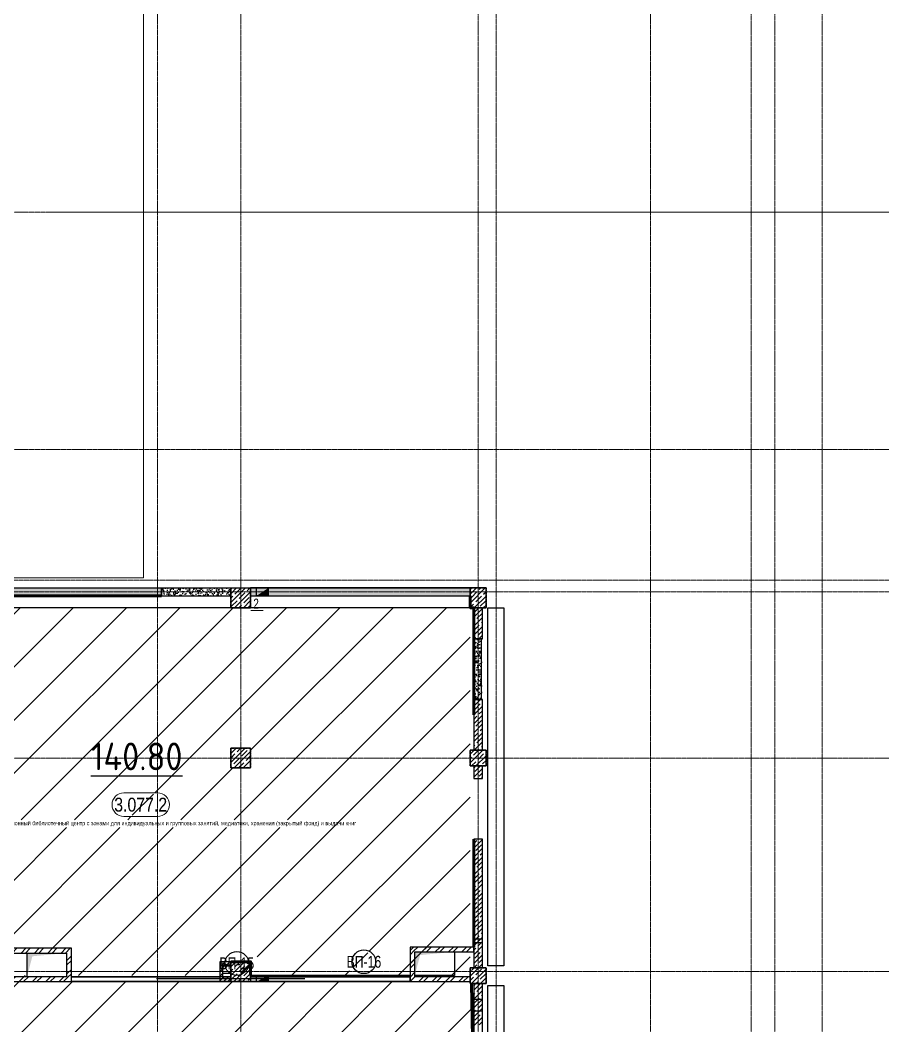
# Model space of a CAD drawing. Header units: millimetres. Extents: x 538266 to 1167394, y 114608 to 637157.
# Drawn here: x 1080459 to 1102265, y 586297 to 611727 of the extents above; entities that cross this region are included whole.
import ezdxf
from ezdxf.enums import TextEntityAlignment as Align

# ---------------------------------------------------------------- set-up
doc = ezdxf.new("R2010")
doc.units = ezdxf.units.MM
for name, pattern in [('CENTER2', [28.575, 19.05, -3.175, 3.175, -3.175]), ('DASHED', [19.05, 12.7, -6.35]), ('HIDDEN2', [4.7625, 3.175, -1.5875])]:
    doc.linetypes.add(name, pattern=pattern)
doc.layers.get('Defpoints').update_dxf_attribs({"color": 140})
for name, color, linetype, lineweight in [('0) шт стен 3 эт', 150, 'Continuous', 60), ('АР_Area', 5, 'Continuous', 5), ('АР_Витраж марка', 140, 'Continuous', 9), ('АР_Двери_витраж', 4, 'Continuous', 9), ('АР_Колонны', 70, 'Continuous', 30), ('АР_Отв. марка', 4, 'Continuous', 9), ('АР_Стены ЖБ', 7, 'Continuous', 35), ('АР_Стены кирпич', 32, 'Continuous', 20), ('АР_Стены ПЕНОблок', 52, 'Continuous', 20), ('АР_Штриховка', 8, 'Continuous', 0), ('СС_Отверстия', 72, 'Continuous', 9)]:
    doc.layers.add(name, color=color, linetype=linetype, lineweight=lineweight)
for name, color, linetype, lineweight, plot in [('АР_Делит', 120, 'Continuous', 0, False), ('КР_Балки-0.5', 60, 'Continuous', 50, False), ('РД_Проем', 230, 'Continuous', 0, False)]:
    doc.layers.add(name, color=color, linetype=linetype, lineweight=lineweight, plot=plot)
doc.layers.add('РД_Витраж_перегородка', color=7, linetype='Continuous', true_color=0x148aff)
doc.layers.add('РД_Оси_100', color=7, linetype='Continuous', lineweight=0, true_color=0x525252)
doc.layers.add('РД_проем_инж перемыч_фахверк', color=7, linetype='Continuous', lineweight=18, true_color=0xff1f1f)
doc.layers.add('ФВ-5', color=7, linetype='Continuous')
doc.styles.add('Arial0', font='arial.ttf')
doc.styles.add('Arial_09', font='ARIALN.TTF', dxfattribs={"width": 0.9})
doc.styles.add('style1', font='ARIALN.TTF')
doc.styles.add('СПДС', font='isocpeur.ttf', dxfattribs={"width": 0.9})
pattern_1 = [(45, (480135.4, 374055.5), (-168.3798, 168.3798), []), (45, (480247.65, 374055.5), (-168.3798, 168.3798), [])]
pattern_2 = [(45, (480135.4, 374055.5), (-168.3798, 168.3798), []), (45, (480247.65, 374055.5), (-168.3798, 168.3798), [])]

# ---------------------------------------------------------------- blocks, each defined once
blk = doc.blocks.new('СОШ_2200_АР_ОСИ_М100_28.05.24')
at = {"layer": 'АР_Делит', "color": 251, "linetype": 'DASHED', "true_color": 0x636466}
blk.add_lwpolyline([(-355, 13145), (-355, 100855), (37145, 100855), (37145, 129155), (72745, 129155), (72745, 135155), (114955, 135155), (114955, -355)], dxfattribs=at)
at = {"layer": 'РД_Оси_100', "color": 251, "linetype": 'CENTER2', "true_color": 0x636466}
for p, q in [((37500, -6155), (37500, 139938.679)), ((39600, -6155), (39600, 139938.679)), ((49960, -6155), (49960, 139938.679)), ((-5954.958, 110100), (119910, 110100)), ((35037.55, 110100), (119910, 110100)), ((-5954.958, 104100), (119910, 104100)), ((-5954.958, 96300), (119910, 96300)), ((-5954.958, 90900), (119910, 90900))]:
    blk.add_line(p, q, dxfattribs=at)
for points in [[(45530, 139938.679), (45600, 139538.679), (45600, -6163.457)], [(46060, -6163.105), (46060, 139538.679), (46130, 139938.679)], [(52500, 139938.679), (52500, -5755), (52358.276, -6155)], [(53100, 139938.679), (53100, -5755), (52949.266, -6155)], [(54300, 139938.679), (54300, -6155)], [(119910, 100950), (119410, 100800), (-5454.958, 100800), (-5954.958, 100950)], [(119910, 100350), (119410, 100500), (-5454.958, 100500), (-5954.958, 100350)]]:
    blk.add_lwpolyline(points, dxfattribs=at)
blk = doc.blocks.new('MOK-МаркаПом_овал_ареал_5ц')
for p, q in [((-4.25, 3), (4.25, 3)), ((-4.25, -3), (4.25, -3))]:
    blk.add_line(p, q)
for centre, radius, start, end in [((-4.25, 0), 3, 90, 270), ((4.25, 0), 3, 270, 90), ((-3.75, 0), 3.5, 0, 0.001)]:
    blk.add_arc(centre, radius, start, end)
at = {"color": 0, "style": 'style1'}
blk.add_attdef('АР-ПОМЕЩЕНИЕ:НОМЕР', text='', height=3.5, dxfattribs=at).set_placement((0, 0), align=Align.MIDDLE)
at = {"layer": 'Defpoints', "color": 2, "style": 'style1'}
blk.add_attdef('АР-ПОМЕЩЕНИЕ:НАИМЕНОВАНИЕ', text='', height=1, dxfattribs=at).set_placement((-0.09, -4.81), align=Align.MIDDLE)
blk = doc.blocks.new('MOK-МаркаПроема инж.')
blk.add_line((-1.33, -1.75), (1.8, -1.75))
at = {"color": 0, "style": 'Arial0', "width": 0.7}
blk.add_attdef('АР-ПРОЕМ:Коробка', text='', height=2.5, dxfattribs=at).set_placement((0, 0), align=Align.MIDDLE)
blk = doc.blocks.new('МаркаВитража1')
at = {"layer": 'Defpoints'}
blk.add_circle((0, 0), 3, dxfattribs=at)
at = {"color": 0, "linetype": 'ByBlock', "lineweight": -2, "style": 'Arial_09', "width": 0.9}
blk.add_attdef('АР-ОКНО:НАИМЕНОВАНИЕ', text='', height=3, dxfattribs=at).set_placement((0, 0), align=Align.MIDDLE)
blk = doc.blocks.new('3_этаж1')
at = {"layer": 'АР_Штриховка', "linetype": 'Continuous', "lineweight": 25, "true_color": 0x000000}
h = blk.add_hatch(dxfattribs=at)
h.set_pattern_fill('AR-CONC', color=18, angle=-360, style=0)
h.set_pattern_definition([(50, (480135.4, 374055.49), (182.18467, -15.939085), [19.05, -209.55]), (355, (480135.4, 374055.5), (-35.24342, 191.05685), [15.24, -167.64058]), (100.451445, (480150.58, 374054.16), (146.94125, 175.11775), [16.19001, -178.09024]), (46.1842, (480135.4, 374106.3), (271.07904, -42.04233), [28.575, -314.325]), (96.63556, (480158, 374102.8), (237.40413, 247.42613), [24.28502, -267.1356]), (351.18415, (480135.4, 374106.3), (237.40413, 247.42613), [22.85997, -251.45973]), (21, (480160.8, 374093.59), (151.61439, -102.2652), [19.05, -209.55]), (326, (480160.8, 374093.6), (61.80203, 184.18797), [15.24, -167.64]), (71.451445, (480173.43, 374085.07), (213.41642, 81.92277), [16.19001, -178.08994]), (37.5, (480135.4, 374055.49), (3.088603, 84.555039), [0, -165.608, 0, -170.18, 0, -168.275]), (7.5, (480135.4, 374055.49), (66.819662, 100.180575), [0, -97.028, 0, -161.798, 0, -64.135]), (327.5, (480078.755, 374055.49), (135.590595, -5.728744), [0, -63.5, 0, -198.12, 0, -262.89]), (317.5, (480053.36, 374055.49), (148.12918, 25.42649), [0, -82.55, 0, -131.572, 0, -186.69])])
h.paths.add_polyline_path([(712984, 597369), (712984, 597169), (721984, 597169), (721984, 597369)], flags=0)
h = blk.add_hatch(dxfattribs=at)
h.set_pattern_fill('AR-CONC', color=18, angle=45, style=0)
h.set_pattern_definition([(95, (480135.4, 374055.5), (140.09465, 117.55338), [19.05, -209.55]), (40, (480135.4, 374055.5), (-160.01845, 110.17673), [15.24, -167.64058]), (145.451445, (480147.07, 374065.29), (-19.9238, 227.7301), [16.19001, -178.09024]), (91.1842, (480099.48, 374091.41), (221.41024, 161.95341), [28.575, -314.325]), (141.63556, (480117.93, 374104.9), (-7.08662, 342.82676), [24.28502, -267.1356]), (36.18415, (480099.48, 374091.4), (-7.08662, 342.82676), [22.85997, -251.45973]), (66, (480126.42, 374100.4), (179.51998, 34.89515), [19.05, -209.55]), (11, (480126.42, 374100.4), (-86.53993, 173.94119), [15.24, -167.64]), (116.451445, (480141.38, 374103.3), (92.98005, 208.83634), [16.19001, -178.08994]), (82.5, (480135.4, 374055.49), (-57.605469, 61.973414), [0, -165.608, 0, -170.18, 0, -168.275]), (52.5, (480135.4, 374055.49), (-23.589727, 118.087), [0, -97.028, 0, -161.798, 0, -64.135]), (12.5, (480095.345, 374015.44), (99.927863, 91.826196), [0, -63.5, 0, -198.12, 0, -262.89]), (2.5, (480077.38, 373997.48), (86.763904, 122.722393), [0, -82.55, 0, -131.572, 0, -186.69])])
h.paths.add_polyline_path([(723733, 597169), (723733, 597369), (721984, 597369), (721984, 597169)], flags=0)
h = blk.add_hatch(dxfattribs=at)
h.set_pattern_fill('AR-CONC', color=18, angle=45, style=0)
h.set_pattern_definition([(95, (480135.4, 374055.5), (140.09465, 117.55338), [19.05, -209.55]), (40, (480135.4, 374055.5), (-160.01845, 110.17673), [15.24, -167.64058]), (145.451445, (480147.07, 374065.29), (-19.9238, 227.7301), [16.19001, -178.09024]), (91.1842, (480099.48, 374091.41), (221.41024, 161.95341), [28.575, -314.325]), (141.63556, (480117.93, 374104.9), (-7.08662, 342.82676), [24.28502, -267.1356]), (36.18415, (480099.48, 374091.4), (-7.08662, 342.82676), [22.85997, -251.45973]), (66, (480126.42, 374100.4), (179.51998, 34.89515), [19.05, -209.55]), (11, (480126.42, 374100.4), (-86.53993, 173.94119), [15.24, -167.64]), (116.451445, (480141.38, 374103.3), (92.98005, 208.83634), [16.19001, -178.08994]), (82.5, (480135.4, 374055.49), (-57.605469, 61.973414), [0, -165.608, 0, -170.18, 0, -168.275]), (52.5, (480135.4, 374055.49), (-23.589727, 118.087), [0, -97.028, 0, -161.798, 0, -64.135]), (12.5, (480095.345, 374015.44), (99.927863, 91.826196), [0, -63.5, 0, -198.12, 0, -262.89]), (2.5, (480077.38, 373997.48), (86.763904, 122.722393), [0, -82.55, 0, -131.572, 0, -186.69])])
h.paths.add_polyline_path([(729784, 597169), (729784, 597369), (724234, 597369), (724234, 597169)], flags=0)
h = blk.add_hatch(dxfattribs=at)
h.set_pattern_fill('AR-CONC', color=18, angle=-315, style=0)
h.set_pattern_definition([(95, (480135.4, 374055.5), (140.09465, 117.55338), [19.05, -209.55]), (40, (480135.4, 374055.5), (-160.01845, 110.17673), [15.24, -167.64058]), (145.451445, (480147.07, 374065.29), (-19.9238, 227.7301), [16.19001, -178.09024]), (91.1842, (480099.48, 374091.41), (221.41024, 161.95341), [28.575, -314.325]), (141.63556, (480117.93, 374104.9), (-7.08662, 342.82676), [24.28502, -267.1356]), (36.18415, (480099.48, 374091.4), (-7.08662, 342.82676), [22.85997, -251.45973]), (66, (480126.42, 374100.4), (179.51998, 34.89515), [19.05, -209.55]), (11, (480126.42, 374100.4), (-86.53993, 173.94119), [15.24, -167.64]), (116.451445, (480141.38, 374103.3), (92.98005, 208.83634), [16.19001, -178.08994]), (82.5, (480135.4, 374055.49), (-57.605469, 61.973414), [0, -165.608, 0, -170.18, 0, -168.275]), (52.5, (480135.4, 374055.49), (-23.589727, 118.087), [0, -97.028, 0, -161.798, 0, -64.135]), (12.5, (480095.345, 374015.44), (99.927863, 91.826196), [0, -63.5, 0, -198.12, 0, -262.89]), (2.5, (480077.38, 373997.48), (86.763904, 122.722393), [0, -82.55, 0, -131.572, 0, -186.69])])
h.paths.add_polyline_path([(730074, 596081), (729874, 596081), (729874, 594551), (730074, 594551)], flags=0)
h = blk.add_hatch(dxfattribs=at)
h.set_pattern_fill('ANSI32', color=18, scale=25, style=0)
h.set_pattern_definition(pattern_1)
h.paths.add_polyline_path([(719584, 588139), (719705, 588259), (717984, 588259), (717984, 588139)], flags=0)
h = blk.add_hatch(dxfattribs=at)
h.set_pattern_fill('ANSI32', color=18, scale=25, angle=-360, style=0)
h.set_pattern_definition([(45, (480135.4, 374055.5), (-168.3798, 168.3798), []), (45, (480247.65, 374055.5), (-168.3798, 168.3798), [])])
h.paths.add_polyline_path([(719705, 588259), (719584, 588139), (719584, 587539), (719703, 587419)], flags=0)
h = blk.add_hatch(dxfattribs=at)
h.set_pattern_fill('ANSI32', color=18, scale=25, style=0)
h.set_pattern_definition([(45, (480135.4, 374055.5), (-168.3798, 168.3798), []), (45, (480247.65, 374055.5), (-168.3798, 168.3798), [])])
h.paths.add_polyline_path([(728264, 587419), (728384, 587539), (728384, 588169), (728264, 588289)], flags=0)
h = blk.add_hatch(dxfattribs=at)
h.set_pattern_fill('ANSI32', color=18, scale=25, style=0)
h.set_pattern_definition(pattern_1)
h.paths.add_polyline_path([(728264, 588289), (728384, 588169), (729874, 588169), (729874, 588289)], flags=0)
at = {"layer": 'АР_Штриховка', "linetype": 'Continuous', "lineweight": 25, "ltscale": 0.5, "true_color": 0x000000}
h = blk.add_hatch(dxfattribs=at)
h.set_pattern_fill('ANSI31', color=18, scale=25, angle=-360, style=0)
h.set_pattern_definition([(45, (480135.4, 374055.49), (-56.1266, 56.1266), [])])
h.paths.add_polyline_path([(723534, 587839), (723454, 587919), (723454, 587419), (723534, 587499)], flags=0)
h = blk.add_hatch(dxfattribs=at)
h.set_pattern_fill('ANSI31', color=18, scale=25, angle=-360, style=0)
h.set_pattern_definition([(45, (480135.4, 374055.49), (-56.1266, 56.1266), [])])
h.paths.add_polyline_path([(723454, 587919), (723534, 587839), (723734, 587839), (723734, 587919)], flags=0)
at = {"layer": 'АР_Штриховка', "linetype": 'Continuous', "lineweight": 25, "true_color": 0x000000}
h = blk.add_hatch(dxfattribs=at)
h.set_pattern_fill('ANSI32', color=18, scale=25, angle=360, style=0)
h.set_pattern_definition(pattern_2)
h.paths.add_polyline_path([(719703, 587419), (719584, 587539), (718234, 587539), (718234, 587419)], flags=0)
h = blk.add_hatch(dxfattribs=at)
h.set_pattern_fill('ANSI32', color=18, scale=25, style=0)
h.set_pattern_definition([(45, (480135.4, 374055.5), (-168.3798, 168.3798), []), (45, (480247.65, 374055.5), (-168.3798, 168.3798), [])])
h.paths.add_polyline_path([(719701, 587538), (719701, 587418), (719704, 587418), (719704, 587538)], flags=0)
h.paths.add_polyline_path([(723454, 587539), (723454, 587419), (723734, 587419), (723734, 587539)], flags=0)
at = {"layer": 'АР_Штриховка', "linetype": 'Continuous', "lineweight": 25, "ltscale": 0.5, "true_color": 0x000000}
h = blk.add_hatch(dxfattribs=at)
h.set_pattern_fill('ANSI31', color=18, scale=25, angle=-360, style=0)
h.set_pattern_definition([(45, (480135.4, 374055.49), (-56.1266, 56.1266), [])])
h.paths.add_polyline_path([(723734, 587419), (723734, 587499), (723534, 587499), (723454, 587419)], flags=0)
at = {"layer": 'АР_Штриховка', "linetype": 'Continuous', "lineweight": 25, "true_color": 0x000000}
h = blk.add_hatch(dxfattribs=at)
h.set_pattern_fill('ANSI32', color=18, scale=25, style=0)
h.set_pattern_definition([(45, (480135.4, 374055.5), (-168.3798, 168.3798), []), (45, (480247.65, 374055.5), (-168.3798, 168.3798), [])])
h.paths.add_polyline_path([(724234, 587539), (724234, 587419), (724234, 587419), (724234, 587539)], flags=0)
h = blk.add_hatch(dxfattribs=at)
h.set_pattern_fill('ANSI32', color=18, scale=25, style=0)
h.set_pattern_definition(pattern_2)
h.paths.add_polyline_path([(729784, 587419), (729784, 587539), (728384, 587539), (728264, 587419)], flags=0)
at = {"layer": 'СС_Отверстия', "linetype": 'Continuous', "lineweight": 25, "true_color": 0x000000}
for points in [[(724684, 597169), (724684, 597369), (724534, 597269)], [(724384, 597169), (724684, 597169), (724534, 597269)], [(724384, 587419), (724684, 587419), (724534, 587494)], [(724684, 587419), (724684, 587569), (724534, 587494)]]:
    blk.add_hatch(color=18, dxfattribs=at).paths.add_polyline_path(points, flags=0)
at = {"color": 18, "linetype": 'Continuous', "lineweight": 25, "true_color": 0x000000}
for p, q in [((718584, 587539), (718584, 588139)), ((718584, 588139), (719584, 588139)), ((719584, 588139), (719584, 587539)), ((728384, 587569), (728384, 588169)), ((728384, 588169), (729384, 588169)), ((729384, 588169), (729384, 587569)), ((723534, 587619), (723534, 587819)), ((723534, 587819), (723734, 587819)), ((723534, 587619), (723534, 587819)), ((723534, 587819), (723734, 587819)), ((723734, 587819), (723734, 587619)), ((723734, 587819), (723734, 587619)), ((719584, 587539), (718584, 587539)), ((723734, 587619), (723534, 587619)), ((723734, 587619), (723534, 587619)), ((729384, 587569), (728384, 587569))]:
    blk.add_line(p, q, dxfattribs=at)
for points in [[(718584, 587539), (718584, 588139), (718718, 588057), (719584, 588139)], [(728384, 587569), (728384, 588169), (728518, 588087), (729384, 588169)], [(723534, 587619), (723534, 587819), (723560, 587791), (723734, 587819)], [(723534, 587619), (723534, 587819), (723560, 587791), (723734, 587819)]]:
    blk.add_solid(points, dxfattribs=at)
at = {"layer": 'АР_Двери_витраж', "color": 18, "linetype": 'Continuous', "lineweight": 25, "true_color": 0x000000}
for p, q in [((724234, 587569), (724234, 587419)), ((724234, 587419), (724234, 587569)), ((724234, 587569), (724234, 587569)), ((724234, 587569), (724234, 587419)), ((724234, 587419), (724234, 587569)), ((724234, 587569), (724234, 587569)), ((728264, 587569), (728264, 587419)), ((728264, 587419), (728264, 587569)), ((728264, 587569), (728264, 587569)), ((728264, 587569), (728264, 587419)), ((728264, 587419), (728264, 587569)), ((728264, 587569), (728264, 587569)), ((724234, 587419), (724234, 587419)), ((724234, 587419), (724234, 587419)), ((728264, 587419), (728264, 587419)), ((728264, 587419), (728264, 587419))]:
    blk.add_line(p, q, dxfattribs=at)
at = {"layer": 'АР_Колонны', "color": 18, "linetype": 'HIDDEN2', "lineweight": 25, "true_color": 0x000000}
for p, q in [((723734, 596869), (723734, 597369)), ((724234, 597369), (724234, 596869)), ((729784, 597369), (730184, 597369)), ((729784, 596869), (729784, 597369)), ((730184, 597369), (730184, 596869)), ((724234, 596869), (723734, 596869)), ((730184, 596869), (729784, 596869)), ((723734, 593319), (724234, 593319)), ((723734, 592819), (723734, 593319)), ((724234, 593319), (724234, 592819)), ((729784, 593269), (730184, 593269)), ((729784, 592869), (729784, 593269)), ((730184, 593269), (730184, 592869)), ((724234, 592819), (723734, 592819)), ((730184, 592869), (729784, 592869)), ((723734, 587919), (724234, 587919)), ((723734, 587419), (723734, 587919)), ((724234, 587919), (724234, 587419)), ((729784, 587769), (730184, 587769)), ((729784, 587369), (729784, 587769)), ((730184, 587769), (730184, 587369)), ((724234, 587419), (723734, 587419)), ((730184, 587369), (729784, 587369))]:
    blk.add_line(p, q, dxfattribs=at)
at = {"layer": 'АР_Колонны', "color": 18, "linetype": 'Continuous', "lineweight": 25, "true_color": 0x000000}
for p, q in [((723734, 597369), (723734, 596869)), ((723734, 597369), (723734, 596869)), ((724234, 596869), (724234, 597369)), ((724234, 596869), (724234, 597369)), ((730184, 597369), (729784, 597369)), ((729784, 597369), (729784, 596869)), ((730184, 597369), (729784, 597369)), ((729784, 597369), (729784, 596869)), ((730184, 596869), (730184, 597369)), ((730184, 596869), (730184, 597369)), ((723734, 596869), (724234, 596869)), ((723734, 596869), (724234, 596869)), ((729784, 596869), (730184, 596869)), ((729784, 596869), (730184, 596869)), ((724234, 593319), (723734, 593319)), ((723734, 593319), (723734, 592819)), ((724234, 593319), (723734, 593319)), ((723734, 593319), (723734, 592819)), ((724234, 592819), (724234, 593319)), ((724234, 592819), (724234, 593319)), ((730184, 593269), (729784, 593269)), ((729784, 593269), (729784, 592869)), ((730184, 593269), (729784, 593269)), ((729784, 593269), (729784, 592869)), ((730184, 592869), (730184, 593269)), ((730184, 592869), (730184, 593269)), ((723734, 592819), (724234, 592819)), ((723734, 592819), (724234, 592819)), ((729784, 592869), (730184, 592869)), ((729784, 592869), (730184, 592869)), ((724234, 587919), (723734, 587919)), ((723734, 587919), (723734, 587419)), ((724234, 587919), (723734, 587919)), ((723734, 587919), (723734, 587419)), ((724234, 587419), (724234, 587919)), ((724234, 587419), (724234, 587919)), ((730184, 587769), (729784, 587769)), ((729784, 587769), (729784, 587369)), ((730184, 587769), (729784, 587769)), ((729784, 587769), (729784, 587369)), ((730184, 587369), (730184, 587769)), ((730184, 587369), (730184, 587769)), ((723734, 587419), (724234, 587419)), ((723734, 587419), (724234, 587419)), ((729784, 587369), (730184, 587369)), ((729784, 587369), (730184, 587369))]:
    blk.add_line(p, q, dxfattribs=at)
at = {"layer": 'АР_Стены ЖБ', "color": 18, "linetype": 'Continuous', "lineweight": 25, "true_color": 0x000000}
for p, q in [((723734, 597369), (723734, 596869)), ((724234, 596869), (724234, 597369)), ((730184, 597369), (729784, 597369)), ((729784, 597369), (729784, 596869)), ((730184, 596869), (730184, 597369)), ((723734, 596869), (724234, 596869)), ((729784, 596869), (730184, 596869)), ((730094, 596869), (729874, 596869)), ((729874, 596869), (729874, 596081)), ((730094, 596081), (730094, 596869)), ((729874, 596081), (730094, 596081)), ((730094, 594551), (729874, 594551)), ((729874, 594551), (729874, 593269)), ((730094, 593269), (730094, 594551)), ((724234, 593319), (723734, 593319)), ((723734, 593319), (723734, 592819)), ((724234, 592819), (724234, 593319)), ((730184, 593269), (729784, 593269)), ((729784, 593269), (729784, 592869)), ((729874, 593269), (730094, 593269)), ((730184, 592869), (730184, 593269)), ((723734, 592819), (724234, 592819)), ((729784, 592869), (730184, 592869)), ((730094, 592869), (729874, 592869)), ((729874, 592869), (729874, 592549)), ((730094, 592549), (730094, 592869)), ((729874, 592549), (730094, 592549)), ((730094, 591019), (729874, 591019)), ((729874, 591019), (729874, 587769)), ((730094, 587769), (730094, 591019)), ((729874, 588498), (730094, 588498)), ((730094, 588398), (729874, 588398)), ((724234, 587919), (723734, 587919)), ((723734, 587919), (723734, 587419)), ((724234, 587419), (724234, 587919)), ((730184, 587769), (729784, 587769)), ((729784, 587769), (729784, 587369)), ((729874, 587769), (730094, 587769)), ((730184, 587369), (730184, 587769)), ((723734, 587419), (724234, 587419)), ((729784, 587369), (730184, 587369)), ((730094, 587369), (729874, 587369)), ((729874, 587369), (729874, 584169)), ((730094, 584169), (730094, 587369)), ((729874, 586969), (730094, 586969)), ((730094, 586669), (729874, 586669))]:
    blk.add_line(p, q, dxfattribs=at)
at = {"layer": 'АР_Стены кирпич', "color": 18, "linetype": 'Continuous', "lineweight": 25, "true_color": 0x000000}
for p, q in [((719705, 588259), (717984, 588259)), ((719703, 587419), (719705, 588259)), ((728264, 588289), (728264, 587419)), ((729874, 588289), (728264, 588289)), ((729874, 588169), (729874, 588289)), ((717984, 588139), (719584, 588139)), ((719584, 588139), (719584, 587539)), ((728384, 587539), (728384, 588169)), ((728384, 588169), (729874, 588169)), ((719584, 587539), (718234, 587539)), ((719701, 587538), (719701, 587418)), ((719704, 587538), (719701, 587538)), ((719704, 587418), (719704, 587538)), ((723454, 587539), (723454, 587419)), ((723734, 587539), (723454, 587539)), ((723731, 587539), (723731, 587419)), ((723734, 587419), (723734, 587539)), ((724234, 587539), (724234, 587419)), ((724234, 587419), (724234, 587539)), ((724234, 587539), (724234, 587539)), ((729784, 587539), (728384, 587539)), ((729784, 587419), (729784, 587539)), ((718234, 587419), (719703, 587419)), ((719701, 587418), (719704, 587418)), ((723454, 587419), (723734, 587419)), ((724234, 587419), (724234, 587419)), ((728264, 587419), (729784, 587419))]:
    blk.add_line(p, q, dxfattribs=at)
at = {"layer": 'АР_Стены ПЕНОблок', "color": 18, "linetype": 'Continuous', "lineweight": 25, "true_color": 0x000000}
for p, q in [((721984, 597169), (721984, 597369)), ((721984, 597369), (721984, 597169)), ((723733, 597169), (723733, 597369)), ((729784, 597369), (724234, 597369)), ((724234, 597369), (724234, 597169)), ((729784, 597169), (729784, 597369)), ((712984, 597169), (721984, 597169)), ((721984, 597169), (723733, 597169)), ((724234, 597169), (729784, 597169)), ((730074, 596081), (729874, 596081)), ((729874, 596081), (729874, 594551)), ((730074, 594551), (730074, 596081)), ((729874, 594551), (730074, 594551)), ((723454, 587919), (723454, 587419)), ((723734, 587919), (723454, 587919)), ((723534, 587499), (723534, 587839)), ((723534, 587839), (723734, 587839)), ((723734, 587839), (723734, 587919)), ((723734, 587499), (723534, 587499)), ((723734, 587419), (723734, 587499)), ((723454, 587419), (723734, 587419))]:
    blk.add_line(p, q, dxfattribs=at)
at = {"layer": 'АР_Штриховка', "color": 18, "linetype": 'Continuous', "lineweight": 25, "true_color": 0x000000}
for p, q in [((723734, 597224), (723879, 597369)), ((723734, 596999), (724103, 597369)), ((723734, 597336), (723766, 597369)), ((723837, 597215), (723977, 597355)), ((724146, 597299), (724215, 597369)), ((729784, 597212), (729940, 597369)), ((729784, 596987), (730165, 597369)), ((729784, 597324), (729828, 597369)), ((730011, 597327), (730053, 597369)), ((723734, 597111), (723781, 597159)), ((723828, 596869), (724234, 597275)), ((723949, 597103), (724090, 597243)), ((724062, 596990), (724202, 597131)), ((729815, 597131), (729955, 597271)), ((729889, 596869), (730184, 597163)), ((729927, 597018), (730067, 597159)), ((730123, 597215), (730184, 597275)), ((723753, 596906), (723893, 597046)), ((723940, 596869), (724005, 596934)), ((724052, 596869), (724234, 597050)), ((724174, 596878), (724234, 596938)), ((729784, 596875), (729871, 596962)), ((729874, 596853), (729889, 596869)), ((729874, 596741), (729983, 596850)), ((729874, 596628), (730094, 596848)), ((730039, 596906), (730179, 597046)), ((730114, 596869), (730184, 596938)), ((729874, 596404), (730094, 596624)), ((729955, 596597), (730094, 596736)), ((729874, 596516), (729899, 596541)), ((729874, 596292), (730011, 596429)), ((729874, 596179), (730094, 596399)), ((730067, 596485), (730094, 596512)), ((729887, 596081), (729927, 596120)), ((729983, 596177), (730094, 596287)), ((729999, 596081), (730094, 596175)), ((729874, 594383), (730041, 594551)), ((729874, 594496), (729927, 594549)), ((729874, 594159), (730094, 594379)), ((729899, 594296), (730039, 594437)), ((729874, 593934), (730094, 594154)), ((729874, 594047), (729955, 594128)), ((730011, 594184), (730094, 594267)), ((729874, 593710), (730094, 593930)), ((729927, 593875), (730067, 594016)), ((730039, 593763), (730094, 593818)), ((729874, 593598), (729983, 593707)), ((729874, 593485), (730094, 593705)), ((729955, 593454), (730094, 593593)), ((723734, 593182), (723870, 593319)), ((723734, 592958), (724094, 593319)), ((723893, 593230), (723982, 593319)), ((724202, 593314), (724207, 593319)), ((729874, 593373), (729899, 593398)), ((729882, 593269), (730094, 593481)), ((730067, 593342), (730094, 593369)), ((723734, 593070), (723837, 593174)), ((723809, 592921), (723949, 593061)), ((723819, 592819), (724234, 593233)), ((724005, 593118), (724146, 593258)), ((724118, 593005), (724234, 593121)), ((729784, 593171), (729882, 593269)), ((729784, 592946), (730106, 593269)), ((729784, 593059), (729815, 593090)), ((729871, 593146), (729994, 593269)), ((729931, 592869), (730184, 593122)), ((729983, 593033), (730123, 593174)), ((729994, 593269), (730011, 593286)), ((730179, 593230), (730184, 593234)), ((723734, 592846), (723753, 592865)), ((723931, 592819), (724062, 592949)), ((724043, 592819), (724234, 593009)), ((724156, 592819), (724174, 592837)), ((724230, 592893), (724234, 592897)), ((729818, 592869), (729927, 592977)), ((729874, 592812), (729931, 592869)), ((729874, 592587), (730094, 592807)), ((729899, 592725), (730039, 592865)), ((730095, 592921), (730184, 593010)), ((730155, 592869), (730184, 592897)), ((729947, 592549), (729955, 592556)), ((730011, 592612), (730094, 592695)), ((730060, 592549), (730094, 592583)), ((729874, 591016), (729877, 591019)), ((729874, 590791), (730094, 591011)), ((729874, 590903), (729955, 590985)), ((729874, 590567), (730094, 590787)), ((729927, 590732), (730067, 590873)), ((729874, 590454), (729983, 590564)), ((729874, 590342), (730094, 590562)), ((730039, 590620), (730094, 590674)), ((729874, 590118), (730094, 590338)), ((729874, 590230), (729899, 590255)), ((729955, 590311), (730094, 590450)), ((729874, 590005), (730011, 590143)), ((729874, 589893), (730094, 590113)), ((729983, 589890), (730094, 590001)), ((730067, 590199), (730094, 590225)), ((729874, 589669), (730094, 589889)), ((729874, 589781), (729927, 589834)), ((729874, 589444), (730094, 589664)), ((729899, 589582), (730039, 589722)), ((730011, 589469), (730094, 589552)), ((729874, 589220), (730094, 589440)), ((729874, 589332), (729955, 589413)), ((729927, 589161), (730067, 589301)), ((729874, 588995), (730094, 589215)), ((729874, 588883), (729983, 588992)), ((729874, 588771), (730094, 588991)), ((730039, 589048), (730094, 589103)), ((729874, 588546), (730094, 588766)), ((729955, 588740), (730094, 588878)), ((729874, 588658), (729899, 588684)), ((729874, 588434), (730011, 588571)), ((729874, 588322), (730094, 588542)), ((730067, 588627), (730094, 588654)), ((729874, 588097), (730094, 588317)), ((729874, 588209), (729927, 588263)), ((729983, 588319), (730094, 588429)), ((729874, 587873), (730094, 588093)), ((729899, 588010), (730039, 588150)), ((730011, 587898), (730094, 587980)), ((723734, 587794), (723858, 587919)), ((723734, 587570), (724083, 587919)), ((723734, 587907), (723746, 587919)), ((723734, 587682), (723781, 587729)), ((723807, 587419), (724234, 587845)), ((723837, 587786), (723970, 587919)), ((723949, 587673), (724090, 587814)), ((724062, 587561), (724202, 587701)), ((724146, 587870), (724195, 587919)), ((729784, 587558), (729994, 587769)), ((729815, 587701), (729882, 587769)), ((729819, 587369), (730184, 587734)), ((729882, 587769), (729955, 587842)), ((729927, 587589), (730067, 587729)), ((729994, 587769), (730094, 587868)), ((723753, 587477), (723893, 587617)), ((723919, 587419), (724005, 587505)), ((724032, 587419), (724234, 587621)), ((724174, 587449), (724234, 587509)), ((729784, 587446), (729871, 587533)), ((730039, 587477), (730179, 587617)), ((730043, 587369), (730184, 587509)), ((729874, 587199), (730043, 587369)), ((729874, 587311), (729931, 587369)), ((729874, 586975), (730094, 587195)), ((729931, 587369), (729983, 587421)), ((729955, 587168), (730094, 587307)), ((730155, 587369), (730184, 587397)), ((729874, 587087), (729899, 587112)), ((729874, 586862), (730011, 587000)), ((729874, 586750), (730094, 586970)), ((730067, 587056), (730094, 587082)), ((729874, 586526), (730094, 586746)), ((729874, 586638), (729927, 586691)), ((729983, 586747), (730094, 586858)), ((729874, 586301), (730094, 586521)), ((729899, 586439), (730039, 586579)), ((730011, 586326), (730094, 586409))]:
    blk.add_line(p, q, dxfattribs=at)
at = {"layer": 'КР_Балки-0.5', "color": 18, "lineweight": 25, "ltscale": 200, "true_color": 0x000000}
for p, q in [((712984, 597369), (729784, 597369)), ((729784, 597369), (729784, 596869)), ((729784, 596869), (712984, 596869)), ((730234, 587819), (730234, 596869)), ((730234, 596869), (730634, 596869)), ((730634, 596869), (730634, 587819)), ((730634, 587819), (730234, 587819)), ((730234, 569869), (730234, 587319)), ((730234, 587319), (730634, 587319)), ((730634, 587319), (730634, 569869))]:
    blk.add_line(p, q, dxfattribs=at)
at = {"layer": 'РД_Витраж_перегородка', "color": 18, "linetype": 'Continuous', "lineweight": 25, "true_color": 0x000000}
for p, q in [((721859, 587499), (725609, 587499)), ((728264, 587569), (724234, 587569)), ((721859, 587419), (725609, 587419)), ((728264, 587419), (724234, 587419))]:
    blk.add_line(p, q, dxfattribs=at)
at = {"layer": 'РД_Проем', "color": 18, "linetype": 'Continuous', "lineweight": 25, "true_color": 0x000000}
for p, q in [((719704, 587538), (723454, 587539)), ((724234, 587539), (728264, 587539)), ((719704, 587418), (723454, 587419)), ((724234, 587419), (728264, 587419))]:
    blk.add_line(p, q, dxfattribs=at)
at = {"layer": 'РД_проем_инж перемыч_фахверк', "color": 18, "linetype": 'Continuous', "lineweight": 25, "true_color": 0x000000}
for p, q in [((723731, 587539), (719701, 587538)), ((728264, 587539), (724234, 587539)), ((723731, 587419), (719701, 587418)), ((728264, 587419), (724234, 587419))]:
    blk.add_line(p, q, dxfattribs=at)
at = {"layer": 'СС_Отверстия', "color": 18, "linetype": 'Continuous', "lineweight": 25, "true_color": 0x000000}
for p, q in [((724384, 597169), (724384, 597369)), ((724684, 597169), (724684, 597369)), ((724684, 597169), (724384, 597169)), ((724684, 587569), (724384, 587569)), ((724384, 587419), (724384, 587569)), ((724684, 587419), (724684, 587569)), ((724684, 587419), (724384, 587419))]:
    blk.add_line(p, q, dxfattribs=at)
at = {"layer": 'АР_Area', "color": 18, "linetype": 'Continuous', "lineweight": 25, "true_color": 0x000000, "xscale": 100, "yscale": 100, "zscale": 100}
blk.add_blockref('MOK-МаркаПом_овал_ареал_5ц', (721456, 591891), dxfattribs=at).add_auto_attribs({'АР-ПОМЕЩЕНИЕ:НОМЕР': '3.077.2', 'АР-ПОМЕЩЕНИЕ:НАИМЕНОВАНИЕ': 'Многофункциональный информационный библиотечный центр с зонами для индивидуальных и групповых занятий, медиатеки, хранения (закрытый фонд) и выдачи книг'})
at = {"layer": 'АР_Витраж марка', "color": 18, "linetype": 'Continuous', "lineweight": 25, "true_color": 0x000000, "xscale": 100, "yscale": 100, "zscale": 100}
for p, values in [((727098, 587918), {'АР-ОКНО:НАИМЕНОВАНИЕ': 'ВП-16'}), ((723886, 587875), {'АР-ОКНО:НАИМЕНОВАНИЕ': 'ВП-15'})]:
    blk.add_blockref('МаркаВитража1', p, dxfattribs=at).add_auto_attribs(values)
at = {"layer": 'АР_Отв. марка', "color": 18, "linetype": 'Continuous', "lineweight": 25, "true_color": 0x000000, "xscale": 100, "yscale": 100, "zscale": 100}
blk.add_blockref('MOK-МаркаПроема инж.', (724374, 596977, 580), dxfattribs=at).add_auto_attribs({'АР-ПРОЕМ:Коробка': '2'})

msp = doc.modelspace()

# ---------------------------------------------------------------- hatches: boundary and pattern name
at = {"layer": 'ФВ-5'}
h = msp.add_hatch(dxfattribs=at)
h.set_pattern_fill('ANSI31', color=3, scale=300)
h.paths.add_polyline_path([(1091834, 596869), (1080041, 596869), (1080041, 593319), (1080284, 593319), (1080284, 592819), (1080041, 592819), (1080041, 591413), (1080034, 587569), (1091834, 587569)])
edge = h.paths.add_edge_path(flags=16)
edge.add_line((1083081, 592191), (1083931, 592191))
edge.add_arc((1083931, 591891), 300, -90, 90, ccw=False)
edge.add_line((1083931, 591591), (1083081, 591591))
edge.add_arc((1083081, 591891), 300, 90, 270, ccw=False)
h.paths.add_polyline_path([(1085784, 593319), (1086284, 593319), (1086284, 592819), (1085784, 592819)], flags=16)
edge = h.paths.add_edge_path(flags=16)
edge.add_line((1086232, 587919), (1086245, 587919))
edge.add_line((1086245, 587919), (1086234, 587908))
edge.add_arc((1085936, 587875), 300, 0, 6.3328, ccw=False)
edge.add_arc((1085936, 587875), 300, -121.4889, 0, ccw=False)
edge.add_line((1085779, 587619), (1085584, 587619))
edge.add_line((1085584, 587619), (1085584, 587819))
edge.add_line((1085584, 587819), (1085641, 587819))
edge.add_arc((1085936, 587875), 300, 180, 190.7238, ccw=False)
edge.add_arc((1085936, 587875), 300, 8.4681, 180, ccw=False)
h.paths.add_polyline_path([(1085784, 587919), (1085908, 587919), (1085784, 587794), (1085784, 587619), (1085584, 587619), (1085584, 587819), (1085784, 587819), (1085784, 587794), (1085908, 587919), (1085796, 587919), (1085784, 587907)], flags=0)
edge = h.paths.add_edge_path(flags=16)
edge.add_arc((1089148, 587918), 300, 0, 360)
h.paths.add_polyline_path([(1085421, 587645), (1086450, 587645), (1086450, 588104), (1085421, 588104)], flags=16)
h.paths.add_polyline_path([(1088633, 587688), (1089663, 587688), (1089663, 588147), (1088633, 588147)], flags=16)
h.paths.add_polyline_path([(1086293, 596789), (1086555, 596789), (1086555, 597166), (1086293, 597166)])
h.paths.add_polyline_path([(1078904, 591310), (1088088, 591310), (1088088, 591508), (1078904, 591508)])
h.paths.add_polyline_path([(1082747, 591623), (1084264, 591623), (1084264, 592159), (1082747, 592159)], flags=16)
h.paths.add_polyline_path([(1081755, 588259), (1080034, 588241), (1080034, 587521), (1081755, 587539)])
h = msp.add_hatch(dxfattribs=at)
h.set_pattern_fill('ANSI31', color=3, scale=300)
h.paths.add_polyline_path([(1091869, 587369), (1091834, 587369), (1091834, 587419), (1090314, 587419), (1090314, 587419), (1090314, 587419), (1086284, 587419), (1085784, 587419), (1085504, 587419), (1081754, 587418), (1081751, 587418), (1080284, 587419), (1079784, 587419), (1079784, 587569), (1075034, 587569), (1075034, 587569), (1074834, 587569), (1070834, 587569), (1070834, 587319), (1070334, 587319), (1070334, 587319), (1070491, 587319), (1070834, 587662), (1070834, 587769), (1070828, 587769), (1070834, 587774), (1070834, 587819), (1070766, 587819), (1070334, 587386), (1070334, 587319), (1070378, 587319), (1070378, 587319), (1070334, 587319), (1070334, 587769), (1064991, 587769), (1064984, 587761), (1064984, 587537), (1064984, 587537), (1064984, 587319), (1064484, 587319), (1064484, 587569), (1059291, 587569), (1059284, 587562), (1059284, 587319), (1058784, 587319), (1058784, 587569), (1052984, 587569), (1052984, 587319), (1052984, 587319), (1052484, 587319), (1052484, 587569), (1052284, 587569), (1052284, 587569), (1051180, 587569), (1050734, 587569), (1048404, 587569), (1048404, 587249), (1046834, 587249), (1046834, 585469), (1052534, 585469), (1052534, 585469), (1052934, 585469), (1058834, 585469), (1058834, 585469), (1059234, 585469), (1059234, 585069), (1059134, 585069), (1059134, 583829), (1059134, 579349), (1059134, 579169), (1059234, 579169), (1059234, 578769), (1058934, 578769), (1058934, 573169), (1059134, 573169), (1059234, 573169), (1059234, 572769), (1059134, 572769), (1059134, 567514), (1060054, 567514), (1060054, 567394), (1060054, 567049), (1060054, 565744), (1060545, 565744), (1060545, 565760), (1060964, 565760), (1063219, 565757), (1063219, 565786), (1063638, 565786), (1063638, 565744), (1064534, 565744), (1064534, 565744), (1064934, 565744), (1064934, 565744), (1070434, 565744), (1070434, 565744), (1070834, 565744), (1073834, 565744), (1073834, 565844), (1073934, 565844), (1073934, 568249), (1071614, 568249), (1071614, 570169), (1071614, 573589), (1073214, 573589), (1073214, 575469), (1073214, 577189), (1073934, 577189), (1073934, 579719), (1073834, 579719), (1073834, 580219), (1073934, 580219), (1073934, 581664), (1074134, 581664), (1074134, 580219), (1074234, 580219), (1074234, 580969), (1075894, 580969), (1075894, 580369), (1090174, 580369), (1090174, 580969), (1091834, 580969), (1091834, 580219), (1091924, 580219), (1091924, 583769), (1091834, 583769), (1091834, 583969), (1088484, 583969), (1087785, 583969, -0.384338), (1088054, 583670, -1), (1087454, 583670, -0.384338), (1087724, 583969), (1086884, 583969), (1086284, 583969), (1086284, 583719), (1085954, 583719), (1085954, 581499), (1085034, 581499), (1082160, 581484, -0.414214), (1082460, 581184, -1), (1081860, 581184, -0.414214), (1082160, 581484), (1081034, 581499), (1080114, 581499), (1080114, 582419), (1080114, 583519), (1080114, 583719), (1079784, 583719), (1079784, 583969), (1076654, 583969), (1076654, 583249), (1074134, 583249), (1074134, 583194), (1073934, 583194), (1073934, 583769), (1073834, 583769), (1070834, 583769), (1070434, 583769), (1070434, 583889), (1069154, 583889), (1066945, 583889), (1064934, 583889), (1064934, 583769), (1064534, 583769), (1064534, 580169), (1064934, 580169), (1064934, 579769), (1064534, 579769), (1064534, 580169), (1064534, 583769), (1064534, 583769), (1060605, 583769), (1060605, 583919), (1064534, 583919), (1064534, 584169), (1064934, 584169), (1070434, 584169), (1070434, 584169), (1070834, 584169), (1070834, 583919), (1073706, 583919), (1073826, 583919), (1073831, 583924), (1073834, 584169), (1074234, 584169), (1076534, 584169), (1079784, 584169), (1079784, 584219), (1080284, 584219), (1080284, 584169), (1085784, 584169), (1085784, 584219), (1086284, 584219), (1086284, 584169), (1086884, 584169), (1088484, 584169), (1091834, 584169), (1091924, 584169)])
h.paths.add_polyline_path([(1060054, 582649), (1059059, 582649), (1059059, 585428), (1060054, 585428)], flags=16)
h.paths.add_polyline_path([(1060054, 573909), (1059134, 573909), (1059134, 575049), (1060054, 575049)], flags=16)
h.paths.add_polyline_path([(1066054, 582749), (1070834, 582749), (1070834, 583889), (1066054, 583889)], flags=16)
h.paths.add_polyline_path([(1064534, 583769), (1066054, 583769), (1066054, 581649), (1064534, 581649)], flags=17)

# ---------------------------------------------------------------- linework, layer by layer
msp.add_lwpolyline([(1081755, 588259), (1079795, 588259), (1079795, 587419), (1081755, 587419)], close=True)
at = {"layer": '0) шт стен 3 эт', "color": 2}
for points in [[(1084034, 597169), (1080284, 597169)], [(1091924, 594159), (1091924, 596869), (1091834, 596869), (1091834, 597169)], [(1091924, 588289), (1091924, 591019)], [(1085784, 587919), (1086284, 587919), (1086284, 587569)], [(1091869, 587369), (1091924, 584169)]]:
    msp.add_lwpolyline(points, dxfattribs=at)

# ---------------------------------------------------------------- block references
at = {"layer": '0) шт стен 3 эт', "color": 5, "lineweight": 25}
msp.add_blockref('3_этаж1', (362050, 0), dxfattribs=at)
at = {"layer": 'РД_Оси_100', "lineweight": 25}
msp.add_blockref('СОШ_2200_АР_ОСИ_М100_28.05.24', (1046434, 496769), dxfattribs=at)

# ---------------------------------------------------------------- texts
at = {"insert": (1082249, 593460), "char_height": 700, "attachment_point": 1, "style": 'СПДС'}
msp.add_mtext_dynamic_manual_height_columns('{\\L\\C5;140.80}', width=3650.85, gutter_width=408, heights=[317], dxfattribs=at)

doc.saveas('drawing.dxf')
